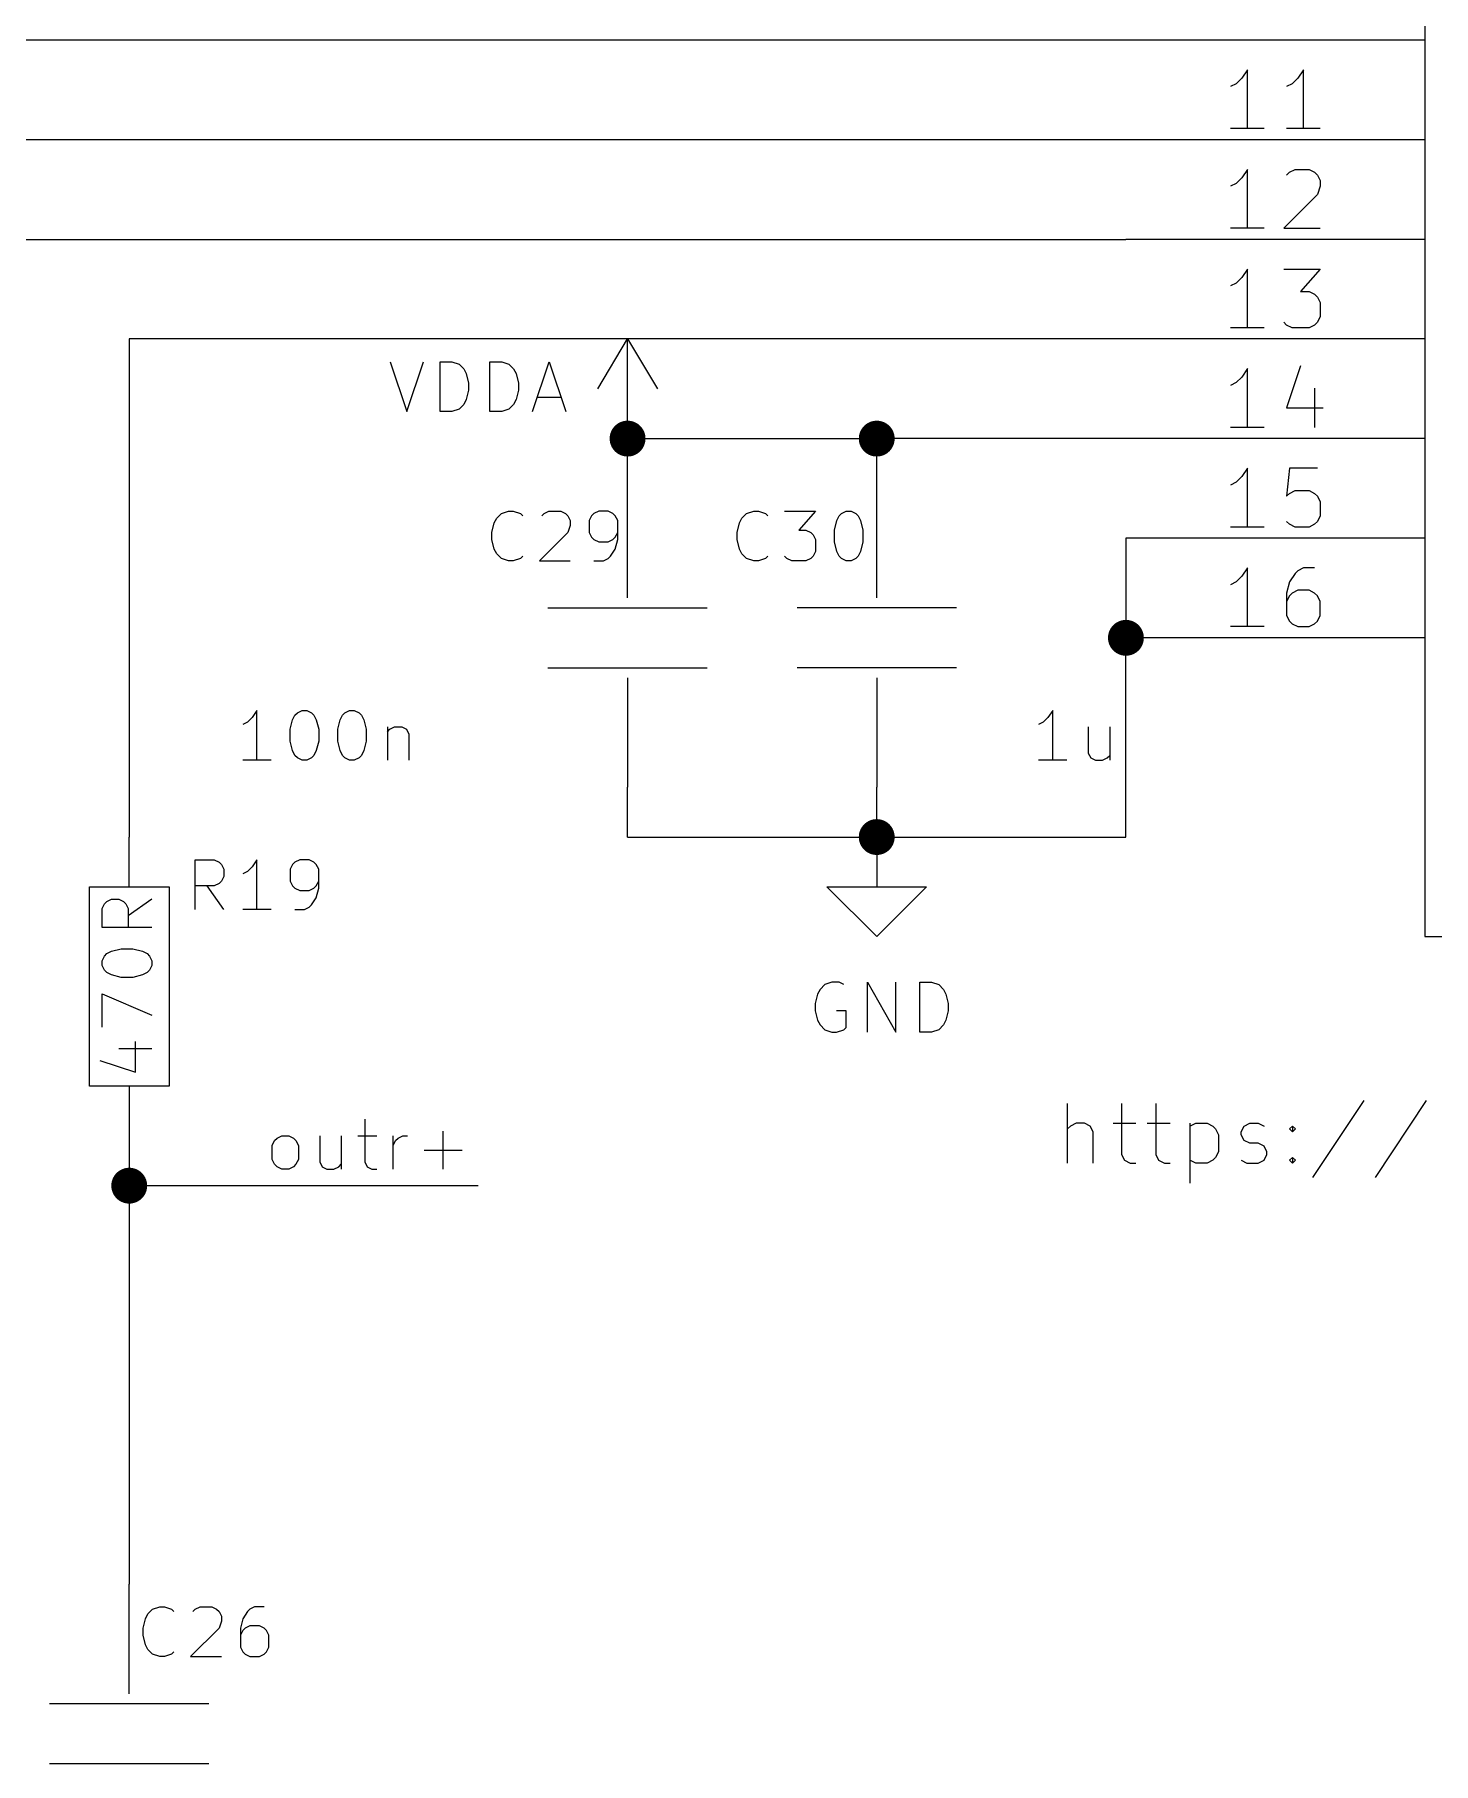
# Model space of a CAD drawing. Header units: millimetres. Extents: x 10 to 287, y -200 to -10.
# Drawn here: x 75.06 to 110.71, y -151.89 to -107.81 of the extents above; entities that cross this region are included whole.
import ezdxf

# ---------------------------------------------------------------- set-up
doc = ezdxf.new("R2010")
doc.units = ezdxf.units.MM
for name, color, linetype in [('GREENSIXTYFIVE', 129, 'CONTINUOUS'), ('LIGHTGREEN', 92, 'CONTINUOUS'), ('LIGHTRED', 12, 'CONTINUOUS'), ('MAGENTA', 214, 'CONTINUOUS'), ('RED', 14, 'CONTINUOUS'), ('REDSIX', 19, 'CONTINUOUS')]:
    doc.layers.add(name, color=color, linetype=linetype)

msp = doc.modelspace()

# ---------------------------------------------------------------- linework, layer by layer
at = {"layer": 'GREENSIXTYFIVE', "linetype": 'CONTINUOUS'}
for p, q in [((84.1223, -116.1492), (84.5456, -117.4192)), ((84.5456, -117.4192), (84.969, -116.1492)), ((85.3923, -117.4192), (85.3923, -116.1492)), ((85.3923, -116.1492), (85.6947, -116.1492)), ((85.6947, -116.1492), (85.8761, -116.2097)), ((85.8761, -116.2097), (85.9971, -116.3307)), ((85.9971, -116.3307), (86.0576, -116.4516)), ((86.6623, -117.4192), (86.6623, -116.1492)), ((86.6623, -116.1492), (86.9647, -116.1492)), ((86.9647, -116.1492), (87.1461, -116.2097)), ((87.1461, -116.2097), (87.2671, -116.3307)), ((87.2671, -116.3307), (87.3276, -116.4516)), ((87.7509, -117.4192), (88.1742, -116.1492)), ((88.1742, -116.1492), (88.5976, -117.4192)), ((86.0576, -116.4516), (86.118, -116.6935)), ((86.118, -116.6935), (86.118, -116.8749)), ((87.3276, -116.4516), (87.388, -116.6935)), ((87.388, -116.6935), (87.388, -116.8749)), ((85.9971, -117.2378), (85.8761, -117.3588)), ((86.0576, -117.1168), (85.9971, -117.2378)), ((86.118, -116.8749), (86.0576, -117.1168)), ((87.2671, -117.2378), (87.1461, -117.3588)), ((87.3276, -117.1168), (87.2671, -117.2378)), ((87.388, -116.8749), (87.3276, -117.1168)), ((87.8719, -117.0564), (88.4766, -117.0564)), ((85.6947, -117.4192), (85.3923, -117.4192)), ((85.8761, -117.3588), (85.6947, -117.4192)), ((86.9647, -117.4192), (86.6623, -117.4192)), ((87.1461, -117.3588), (86.9647, -117.4192)), ((86.7131, -120.5035), (86.7735, -120.2616)), ((86.7735, -120.2616), (86.834, -120.1407)), ((86.834, -120.1407), (86.955, -120.0197)), ((86.955, -120.0197), (87.1364, -119.9592)), ((87.1364, -119.9592), (87.2573, -119.9592)), ((87.2573, -119.9592), (87.4388, -120.0197)), ((87.4388, -120.0197), (87.4992, -120.0802)), ((87.9831, -120.0802), (88.0435, -120.0197)), ((88.0435, -120.0197), (88.1645, -119.9592)), ((88.1645, -119.9592), (88.4669, -119.9592)), ((88.4669, -119.9592), (88.5878, -120.0197)), ((88.5878, -120.0197), (88.6483, -120.0802)), ((88.6483, -120.0802), (88.7088, -120.2011)), ((88.7088, -120.3221), (88.6483, -120.5035)), ((88.7088, -120.2011), (88.7088, -120.3221)), ((89.253, -120.0802), (89.1926, -120.2011)), ((89.1926, -120.2011), (89.1926, -120.5035)), ((89.3135, -120.0197), (89.253, -120.0802)), ((89.4345, -119.9592), (89.3135, -120.0197)), ((89.6764, -119.9592), (89.4345, -119.9592)), ((89.7973, -120.0197), (89.6764, -119.9592)), ((89.8578, -120.0802), (89.7973, -120.0197)), ((89.9183, -120.2011), (89.8578, -120.0802)), ((89.9183, -120.6849), (89.9183, -120.2011)), ((92.9617, -120.5034), (93.0221, -120.2615)), ((92.9617, -120.5034), (93.0221, -120.2615)), ((93.0221, -120.2615), (93.0826, -120.1406)), ((93.0221, -120.2615), (93.0826, -120.1406)), ((93.0826, -120.1406), (93.2036, -120.0196)), ((93.0826, -120.1406), (93.2036, -120.0196)), ((93.2036, -120.0196), (93.385, -119.9591)), ((93.2036, -120.0196), (93.385, -119.9591)), ((93.385, -119.9591), (93.5059, -119.9591)), ((93.385, -119.9591), (93.5059, -119.9591)), ((93.5059, -119.9591), (93.6874, -120.0196)), ((93.5059, -119.9591), (93.6874, -120.0196)), ((93.6874, -120.0196), (93.7478, -120.0801)), ((93.6874, -120.0196), (93.7478, -120.0801)), ((94.1712, -119.9591), (94.9574, -119.9591)), ((94.1712, -119.9591), (94.9574, -119.9591)), ((94.9574, -119.9591), (94.534, -120.4429)), ((94.9574, -119.9591), (94.534, -120.4429)), ((95.4412, -120.4429), (95.5016, -120.201)), ((95.4412, -120.4429), (95.5016, -120.201)), ((95.5016, -120.201), (95.5621, -120.0801)), ((95.5016, -120.201), (95.5621, -120.0801)), ((95.5621, -120.0801), (95.6226, -120.0196)), ((95.5621, -120.0801), (95.6226, -120.0196)), ((95.6226, -120.0196), (95.7435, -119.9591)), ((95.6226, -120.0196), (95.7435, -119.9591)), ((95.7435, -119.9591), (95.8645, -119.9591)), ((95.7435, -119.9591), (95.8645, -119.9591)), ((95.8645, -119.9591), (95.9854, -120.0196)), ((95.8645, -119.9591), (95.9854, -120.0196)), ((95.9854, -120.0196), (96.0459, -120.0801)), ((95.9854, -120.0196), (96.0459, -120.0801)), ((96.0459, -120.0801), (96.1064, -120.201)), ((96.0459, -120.0801), (96.1064, -120.201)), ((96.1064, -120.201), (96.1669, -120.4429)), ((96.1064, -120.201), (96.1669, -120.4429)), ((86.7131, -120.6849), (86.7131, -120.5035)), ((86.7735, -120.9268), (86.7131, -120.6849)), ((88.6483, -120.5035), (87.9226, -121.2292)), ((89.1926, -120.5035), (89.253, -120.6245)), ((89.253, -120.6245), (89.3135, -120.6849)), ((89.3135, -120.6849), (89.4345, -120.7454)), ((89.4345, -120.7454), (89.6764, -120.7454)), ((89.6764, -120.7454), (89.7973, -120.6849)), ((89.7973, -120.6849), (89.8578, -120.6245)), ((89.8578, -120.6245), (89.9183, -120.5035)), ((89.8578, -120.9268), (89.9183, -120.6849)), ((92.9617, -120.6848), (92.9617, -120.5034)), ((92.9617, -120.6848), (92.9617, -120.5034)), ((93.0221, -120.9267), (92.9617, -120.6848)), ((93.0221, -120.9267), (92.9617, -120.6848)), ((94.534, -120.4429), (94.7155, -120.4429)), ((94.534, -120.4429), (94.7155, -120.4429)), ((94.7155, -120.4429), (94.8364, -120.5034)), ((94.7155, -120.4429), (94.8364, -120.5034)), ((94.8364, -120.5034), (94.8969, -120.5639)), ((94.8364, -120.5034), (94.8969, -120.5639)), ((94.8969, -120.5639), (94.9574, -120.6848)), ((94.8969, -120.5639), (94.9574, -120.6848)), ((94.9574, -120.6848), (94.9574, -120.9872)), ((94.9574, -120.6848), (94.9574, -120.9872)), ((95.4412, -120.7453), (95.4412, -120.4429)), ((95.4412, -120.7453), (95.4412, -120.4429)), ((95.5016, -120.9872), (95.4412, -120.7453)), ((95.5016, -120.9872), (95.4412, -120.7453)), ((96.1669, -120.7453), (96.1064, -120.9872)), ((96.1669, -120.7453), (96.1064, -120.9872)), ((96.1669, -120.4429), (96.1669, -120.7453)), ((96.1669, -120.4429), (96.1669, -120.7453)), ((86.834, -121.0478), (86.7735, -120.9268)), ((86.955, -121.1688), (86.834, -121.0478)), ((87.1364, -121.2292), (86.955, -121.1688)), ((87.2573, -121.2292), (87.1364, -121.2292)), ((87.4388, -121.1688), (87.2573, -121.2292)), ((87.4992, -121.1083), (87.4388, -121.1688)), ((87.9226, -121.2292), (88.7088, -121.2292)), ((89.3135, -121.2292), (89.5554, -121.2292)), ((89.5554, -121.2292), (89.6764, -121.1688)), ((89.6764, -121.1688), (89.7368, -121.1083)), ((89.7368, -121.1083), (89.8578, -120.9268)), ((93.0826, -121.0477), (93.0221, -120.9267)), ((93.0826, -121.0477), (93.0221, -120.9267)), ((93.2036, -121.1687), (93.0826, -121.0477)), ((93.2036, -121.1687), (93.0826, -121.0477)), ((93.385, -121.2291), (93.2036, -121.1687)), ((93.385, -121.2291), (93.2036, -121.1687)), ((93.5059, -121.2291), (93.385, -121.2291)), ((93.5059, -121.2291), (93.385, -121.2291)), ((93.6874, -121.1687), (93.5059, -121.2291)), ((93.6874, -121.1687), (93.5059, -121.2291)), ((93.7478, -121.1082), (93.6874, -121.1687)), ((93.7478, -121.1082), (93.6874, -121.1687)), ((94.2317, -121.1687), (94.1712, -121.1082)), ((94.2317, -121.1687), (94.1712, -121.1082)), ((94.3526, -121.2291), (94.2317, -121.1687)), ((94.3526, -121.2291), (94.2317, -121.1687)), ((94.7155, -121.2291), (94.3526, -121.2291)), ((94.7155, -121.2291), (94.3526, -121.2291)), ((94.8364, -121.1687), (94.7155, -121.2291)), ((94.8364, -121.1687), (94.7155, -121.2291)), ((94.8969, -121.1082), (94.8364, -121.1687)), ((94.8969, -121.1082), (94.8364, -121.1687)), ((94.9574, -120.9872), (94.8969, -121.1082)), ((94.9574, -120.9872), (94.8969, -121.1082)), ((95.5621, -121.1082), (95.5016, -120.9872)), ((95.5621, -121.1082), (95.5016, -120.9872)), ((95.6226, -121.1687), (95.5621, -121.1082)), ((95.6226, -121.1687), (95.5621, -121.1082)), ((95.7435, -121.2291), (95.6226, -121.1687)), ((95.7435, -121.2291), (95.6226, -121.1687)), ((95.8645, -121.2291), (95.7435, -121.2291)), ((95.8645, -121.2291), (95.7435, -121.2291)), ((95.9854, -121.1687), (95.8645, -121.2291)), ((95.9854, -121.1687), (95.8645, -121.2291)), ((96.0459, -121.1082), (95.9854, -121.1687)), ((96.0459, -121.1082), (95.9854, -121.1687)), ((96.1064, -120.9872), (96.0459, -121.1082)), ((96.1064, -120.9872), (96.0459, -121.1082)), ((80.7259, -125.0392), (80.605, -125.2207)), ((80.7259, -126.3092), (80.7259, -125.0392)), ((81.633, -125.2811), (81.6935, -125.1602)), ((81.6935, -125.1602), (81.754, -125.0997)), ((81.754, -125.0997), (81.8749, -125.0392)), ((81.8749, -125.0392), (81.9959, -125.0392)), ((81.9959, -125.0392), (82.1168, -125.0997)), ((82.1168, -125.0997), (82.1773, -125.1602)), ((82.1773, -125.1602), (82.2378, -125.2811)), ((82.8425, -125.2811), (82.903, -125.1602)), ((82.903, -125.1602), (82.9635, -125.0997)), ((82.9635, -125.0997), (83.0844, -125.0392)), ((83.0844, -125.0392), (83.2054, -125.0392)), ((83.2054, -125.0392), (83.3263, -125.0997)), ((83.3263, -125.0997), (83.3868, -125.1602)), ((83.3868, -125.1602), (83.4473, -125.2811)), ((101.005, -125.0391), (100.8841, -125.2206)), ((101.005, -125.0391), (100.8841, -125.2206)), ((101.005, -126.3091), (101.005, -125.0391)), ((101.005, -126.3091), (101.005, -125.0391)), ((80.484, -125.3416), (80.3631, -125.4021)), ((80.605, -125.2207), (80.484, -125.3416)), ((81.5726, -125.523), (81.633, -125.2811)), ((81.5726, -125.8254), (81.5726, -125.523)), ((82.2378, -125.2811), (82.2983, -125.523)), ((82.2983, -125.523), (82.2983, -125.8254)), ((82.7821, -125.523), (82.8425, -125.2811)), ((82.7821, -125.8254), (82.7821, -125.523)), ((83.4473, -125.2811), (83.5078, -125.523)), ((83.5078, -125.523), (83.5078, -125.8254)), ((84.052, -125.4626), (84.052, -126.3092)), ((84.052, -125.5835), (84.1125, -125.523)), ((84.1125, -125.523), (84.2335, -125.4626)), ((84.2335, -125.4626), (84.4149, -125.4626)), ((84.4149, -125.4626), (84.5358, -125.523)), ((84.5358, -125.523), (84.5963, -125.644)), ((100.7631, -125.3415), (100.6422, -125.402)), ((100.7631, -125.3415), (100.6422, -125.402)), ((100.8841, -125.2206), (100.7631, -125.3415)), ((100.8841, -125.2206), (100.7631, -125.3415)), ((101.9121, -125.4625), (101.9121, -126.1277)), ((101.9121, -125.4625), (101.9121, -126.1277)), ((102.4564, -125.4625), (102.4564, -126.3091)), ((102.4564, -125.4625), (102.4564, -126.3091)), ((81.633, -126.0673), (81.5726, -125.8254)), ((81.6935, -126.1883), (81.633, -126.0673)), ((82.2378, -126.0673), (82.1773, -126.1883)), ((82.2983, -125.8254), (82.2378, -126.0673)), ((82.8425, -126.0673), (82.7821, -125.8254)), ((82.903, -126.1883), (82.8425, -126.0673)), ((83.4473, -126.0673), (83.3868, -126.1883)), ((83.5078, -125.8254), (83.4473, -126.0673)), ((84.5963, -125.644), (84.5963, -126.3092)), ((81.0888, -126.3092), (80.3631, -126.3092)), ((81.754, -126.2488), (81.6935, -126.1883)), ((81.8749, -126.3092), (81.754, -126.2488)), ((81.9959, -126.3092), (81.8749, -126.3092)), ((82.1168, -126.2488), (81.9959, -126.3092)), ((82.1773, -126.1883), (82.1168, -126.2488)), ((82.9635, -126.2488), (82.903, -126.1883)), ((83.0844, -126.3092), (82.9635, -126.2488)), ((83.2054, -126.3092), (83.0844, -126.3092)), ((83.3263, -126.2488), (83.2054, -126.3092)), ((83.3868, -126.1883), (83.3263, -126.2488)), ((101.3679, -126.3091), (100.6422, -126.3091)), ((101.3679, -126.3091), (100.6422, -126.3091)), ((101.9121, -126.1277), (101.9726, -126.2487)), ((101.9121, -126.1277), (101.9726, -126.2487)), ((101.9726, -126.2487), (102.0936, -126.3091)), ((101.9726, -126.2487), (102.0936, -126.3091)), ((102.0936, -126.3091), (102.275, -126.3091)), ((102.0936, -126.3091), (102.275, -126.3091)), ((102.275, -126.3091), (102.3959, -126.2487)), ((102.275, -126.3091), (102.3959, -126.2487)), ((102.3959, -126.2487), (102.4564, -126.1882)), ((102.3959, -126.2487), (102.4564, -126.1882)), ((79.1535, -130.1192), (79.1535, -128.8492)), ((79.1535, -128.8492), (79.6373, -128.8492)), ((79.6373, -128.8492), (79.7583, -128.9097)), ((79.7583, -128.9097), (79.8188, -128.9702)), ((79.8188, -128.9702), (79.8792, -129.0911)), ((79.8792, -129.0911), (79.8792, -129.2726)), ((80.484, -129.1516), (80.3631, -129.2121)), ((80.605, -129.0307), (80.484, -129.1516)), ((80.7259, -128.8492), (80.605, -129.0307)), ((80.7259, -130.1192), (80.7259, -128.8492)), ((81.633, -128.9702), (81.5726, -129.0911)), ((81.5726, -129.0911), (81.5726, -129.3935)), ((81.6935, -128.9097), (81.633, -128.9702)), ((81.8145, -128.8492), (81.6935, -128.9097)), ((82.0564, -128.8492), (81.8145, -128.8492)), ((82.1773, -128.9097), (82.0564, -128.8492)), ((82.2378, -128.9702), (82.1773, -128.9097)), ((82.2983, -129.0911), (82.2378, -128.9702)), ((82.2983, -129.5749), (82.2983, -129.0911)), ((79.6373, -129.5145), (79.1535, -129.5145)), ((79.8792, -130.1192), (79.4559, -129.5145)), ((79.7583, -129.454), (79.6373, -129.5145)), ((79.8188, -129.3935), (79.7583, -129.454)), ((79.8792, -129.2726), (79.8188, -129.3935)), ((81.5726, -129.3935), (81.633, -129.5145)), ((81.633, -129.5145), (81.6935, -129.5749)), ((81.6935, -129.5749), (81.8145, -129.6354)), ((82.0564, -129.6354), (82.1773, -129.5749)), ((82.1773, -129.5749), (82.2378, -129.5145)), ((82.2378, -129.5145), (82.2983, -129.3935)), ((82.2378, -129.8168), (82.2983, -129.5749)), ((76.7792, -130.094), (76.8397, -129.973)), ((76.8397, -129.973), (76.9002, -129.9125)), ((76.9002, -129.9125), (77.0211, -129.8521)), ((77.0211, -129.8521), (77.2026, -129.8521)), ((77.2026, -129.8521), (77.3235, -129.9125)), ((77.3235, -129.9125), (77.384, -129.973)), ((77.384, -129.973), (77.4445, -130.094)), ((78.0492, -129.8521), (77.4445, -130.2754)), ((81.8145, -129.6354), (82.0564, -129.6354)), ((82.0564, -130.0588), (82.1168, -129.9983)), ((82.1168, -129.9983), (82.2378, -129.8168)), ((76.7792, -130.5778), (76.7792, -130.094)), ((77.4445, -130.094), (77.4445, -130.5778)), ((81.0888, -130.1192), (80.3631, -130.1192)), ((81.6935, -130.1192), (81.9354, -130.1192)), ((81.9354, -130.1192), (82.0564, -130.0588)), ((78.0492, -130.5778), (76.7792, -130.5778)), ((76.7792, -131.4244), (76.8397, -131.3035)), ((76.8397, -131.3035), (76.9002, -131.243)), ((76.9002, -131.243), (77.0211, -131.1825)), ((77.0211, -131.1825), (77.263, -131.122)), ((77.263, -131.122), (77.5654, -131.122)), ((77.5654, -131.122), (77.8073, -131.1825)), ((77.8073, -131.1825), (77.9283, -131.243)), ((77.9283, -131.243), (77.9888, -131.3035)), ((77.9888, -131.3035), (78.0492, -131.4244)), ((76.7792, -131.5454), (76.7792, -131.4244)), ((76.8397, -131.6663), (76.7792, -131.5454)), ((76.9002, -131.7268), (76.8397, -131.6663)), ((77.0211, -131.7873), (76.9002, -131.7268)), ((77.263, -131.8477), (77.0211, -131.7873)), ((77.8073, -131.7873), (77.5654, -131.8477)), ((77.9283, -131.7268), (77.8073, -131.7873)), ((77.9888, -131.6663), (77.9283, -131.7268)), ((78.0492, -131.5454), (77.9888, -131.6663)), ((78.0492, -131.4244), (78.0492, -131.5454)), ((77.5654, -131.8477), (77.263, -131.8477)), ((95.0746, -132.1549), (95.0141, -132.2758)), ((95.1956, -132.0339), (95.0746, -132.1549)), ((95.377, -131.9734), (95.1956, -132.0339)), ((95.5584, -131.9734), (95.377, -131.9734)), ((95.6794, -132.0339), (95.5584, -131.9734)), ((96.2841, -133.2434), (96.2841, -131.9734)), ((96.2841, -131.9734), (97.0098, -133.2434)), ((97.0098, -133.2434), (97.0098, -131.9734)), ((97.6146, -133.2434), (97.6146, -131.9734)), ((97.6146, -131.9734), (97.917, -131.9734)), ((97.917, -131.9734), (98.0984, -132.0339)), ((98.0984, -132.0339), (98.2194, -132.1549)), ((98.2194, -132.1549), (98.2799, -132.2758)), ((76.7792, -133.1177), (76.7792, -132.2711)), ((76.7792, -132.2711), (78.0492, -132.8153)), ((95.0141, -132.2758), (94.9537, -132.5177)), ((94.9537, -132.5177), (94.9537, -132.6991)), ((98.2799, -132.2758), (98.3403, -132.5177)), ((98.3403, -132.5177), (98.3403, -132.6991)), ((94.9537, -132.6991), (95.0141, -132.941)), ((95.0141, -132.941), (95.0746, -133.062)), ((95.0746, -133.062), (95.1956, -133.183)), ((95.7398, -132.6991), (95.4979, -132.6991)), ((95.6794, -133.183), (95.7398, -133.1225)), ((95.7398, -133.1225), (95.7398, -132.6991)), ((98.2194, -133.062), (98.0984, -133.183)), ((98.2799, -132.941), (98.2194, -133.062)), ((98.3403, -132.6991), (98.2799, -132.941)), ((77.6259, -134.2667), (77.6259, -133.4806)), ((95.1956, -133.183), (95.377, -133.2434)), ((95.377, -133.2434), (95.4979, -133.2434)), ((95.4979, -133.2434), (95.6794, -133.183)), ((97.917, -133.2434), (97.6146, -133.2434)), ((98.0984, -133.183), (97.917, -133.2434)), ((76.7188, -133.9644), (77.6259, -134.2667)), ((77.2026, -133.662), (78.0492, -133.662)), ((77.8835, -148.2016), (77.944, -148.0807)), ((77.944, -148.0807), (78.065, -147.9597)), ((78.065, -147.9597), (78.2464, -147.8992)), ((78.2464, -147.8992), (78.3673, -147.8992)), ((78.3673, -147.8992), (78.5488, -147.9597)), ((78.5488, -147.9597), (78.6092, -148.0202)), ((79.0931, -148.0202), (79.1535, -147.9597)), ((79.1535, -147.9597), (79.2745, -147.8992)), ((79.2745, -147.8992), (79.5769, -147.8992)), ((79.5769, -147.8992), (79.6978, -147.9597)), ((79.6978, -147.9597), (79.7583, -148.0202)), ((79.7583, -148.0202), (79.8188, -148.1411)), ((80.484, -148.0202), (80.363, -148.2016)), ((80.5445, -147.9597), (80.484, -148.0202)), ((80.6654, -147.8992), (80.5445, -147.9597)), ((80.9073, -147.8992), (80.6654, -147.8992)), ((77.8231, -148.4435), (77.8835, -148.2016)), ((77.8231, -148.6249), (77.8231, -148.4435)), ((79.7583, -148.4435), (79.0326, -149.1692)), ((79.8188, -148.2621), (79.7583, -148.4435)), ((79.8188, -148.1411), (79.8188, -148.2621)), ((80.363, -148.2016), (80.3026, -148.4435)), ((80.3026, -148.4435), (80.3026, -148.9273)), ((80.363, -148.504), (80.3026, -148.6249)), ((80.4235, -148.4435), (80.363, -148.504)), ((80.5445, -148.383), (80.4235, -148.4435)), ((80.7864, -148.383), (80.5445, -148.383)), ((80.9073, -148.4435), (80.7864, -148.383)), ((80.9678, -148.504), (80.9073, -148.4435)), ((81.0283, -148.6249), (80.9678, -148.504)), ((77.8835, -148.8668), (77.8231, -148.6249)), ((77.944, -148.9878), (77.8835, -148.8668)), ((78.065, -149.1088), (77.944, -148.9878)), ((80.3026, -148.9273), (80.363, -149.0483)), ((80.9678, -149.0483), (81.0283, -148.9273)), ((81.0283, -148.9273), (81.0283, -148.6249)), ((78.2464, -149.1692), (78.065, -149.1088)), ((78.3673, -149.1692), (78.2464, -149.1692)), ((78.5488, -149.1088), (78.3673, -149.1692)), ((78.6092, -149.0483), (78.5488, -149.1088)), ((79.0326, -149.1692), (79.8188, -149.1692)), ((80.363, -149.0483), (80.4235, -149.1088)), ((80.4235, -149.1088), (80.5445, -149.1692)), ((80.5445, -149.1692), (80.7864, -149.1692)), ((80.7864, -149.1692), (80.9073, -149.1088)), ((80.9073, -149.1088), (80.9678, -149.0483))]:
    msp.add_line(p, q, dxfattribs=at)
at = {"layer": 'LIGHTGREEN', "linetype": 'CONTINUOUS'}
for p, q in [((102.87, -107.95), (46.99, -107.95)), ((102.87, -110.49), (53.34, -110.49)), ((71.12, -113.03), (102.87, -113.03)), ((77.47, -115.57), (77.47, -128.27)), ((102.87, -115.57), (77.47, -115.57)), ((90.17, -119.38), (90.17, -118.11)), ((90.17, -118.11), (96.52, -118.11)), ((96.52, -119.38), (96.52, -118.11)), ((102.87, -118.11), (96.52, -118.11)), ((102.87, -120.65), (102.87, -123.19)), ((102.87, -128.27), (102.87, -123.19)), ((90.17, -128.27), (90.17, -127)), ((96.52, -128.27), (96.52, -127)), ((90.17, -128.27), (96.52, -128.27)), ((96.52, -128.27), (102.87, -128.27)), ((77.47, -135.89), (77.47, -137.16)), ((86.36, -137.16), (77.47, -137.16)), ((77.47, -137.16), (77.47, -147.32))]:
    msp.add_line(p, q, dxfattribs=at)
at = {"layer": 'LIGHTGREEN', "const_width": 0.4572}
for points in [[(89.9414, -118.11, 1), (90.3986, -118.11, 1)], [(96.2914, -118.11, 1), (96.7486, -118.11, 1)], [(102.6414, -123.19, 1), (103.0986, -123.19, 1)], [(96.2914, -128.27, 1), (96.7486, -128.27, 1)], [(77.2414, -137.16, 1), (77.6986, -137.16, 1)]]:
    msp.add_lwpolyline(points, format="xyb", close=True, dxfattribs=at)
at = {"layer": 'LIGHTRED', "linetype": 'CONTINUOUS'}
for p, q in [((105.9664, -108.7064), (105.8236, -108.9205)), ((105.9664, -108.7064), (105.8236, -108.9205)), ((105.9664, -110.205), (105.9664, -108.7064)), ((105.9664, -110.205), (105.9664, -108.7064)), ((107.3936, -108.7064), (107.2508, -108.9205)), ((107.3936, -108.7064), (107.2508, -108.9205)), ((107.3936, -110.205), (107.3936, -108.7064)), ((107.3936, -110.205), (107.3936, -108.7064)), ((105.6809, -109.0632), (105.5382, -109.1346)), ((105.6809, -109.0632), (105.5382, -109.1346)), ((105.8236, -108.9205), (105.6809, -109.0632)), ((105.8236, -108.9205), (105.6809, -109.0632)), ((107.1081, -109.0632), (106.9654, -109.1346)), ((107.1081, -109.0632), (106.9654, -109.1346)), ((107.2508, -108.9205), (107.1081, -109.0632)), ((107.2508, -108.9205), (107.1081, -109.0632)), ((106.3945, -110.205), (105.5382, -110.205)), ((106.3945, -110.205), (105.5382, -110.205)), ((107.8217, -110.205), (106.9654, -110.205)), ((107.8217, -110.205), (106.9654, -110.205)), ((105.8236, -111.4605), (105.6809, -111.6032)), ((105.8236, -111.4605), (105.6809, -111.6032)), ((105.9664, -111.2464), (105.8236, -111.4605)), ((105.9664, -111.2464), (105.8236, -111.4605)), ((105.9664, -112.745), (105.9664, -111.2464)), ((105.9664, -112.745), (105.9664, -111.2464)), ((106.9654, -111.3891), (107.0368, -111.3178)), ((106.9654, -111.3891), (107.0368, -111.3178)), ((107.0368, -111.3178), (107.1795, -111.2464)), ((107.0368, -111.3178), (107.1795, -111.2464)), ((107.1795, -111.2464), (107.5363, -111.2464)), ((107.1795, -111.2464), (107.5363, -111.2464)), ((107.5363, -111.2464), (107.679, -111.3178)), ((107.5363, -111.2464), (107.679, -111.3178)), ((107.679, -111.3178), (107.7504, -111.3891)), ((107.679, -111.3178), (107.7504, -111.3891)), ((107.7504, -111.3891), (107.8217, -111.5319)), ((107.7504, -111.3891), (107.8217, -111.5319)), ((107.8217, -111.5319), (107.8217, -111.6746)), ((107.8217, -111.5319), (107.8217, -111.6746)), ((105.6809, -111.6032), (105.5382, -111.6746)), ((105.6809, -111.6032), (105.5382, -111.6746)), ((107.7504, -111.8887), (106.894, -112.745)), ((107.7504, -111.8887), (106.894, -112.745)), ((107.8217, -111.6746), (107.7504, -111.8887)), ((107.8217, -111.6746), (107.7504, -111.8887)), ((106.3945, -112.745), (105.5382, -112.745)), ((106.3945, -112.745), (105.5382, -112.745)), ((106.894, -112.745), (107.8217, -112.745)), ((106.894, -112.745), (107.8217, -112.745)), ((105.6809, -114.1432), (105.5382, -114.2146)), ((105.6809, -114.1432), (105.5382, -114.2146)), ((105.8236, -114.0005), (105.6809, -114.1432)), ((105.8236, -114.0005), (105.6809, -114.1432)), ((105.9664, -113.7864), (105.8236, -114.0005)), ((105.9664, -113.7864), (105.8236, -114.0005)), ((105.9664, -115.285), (105.9664, -113.7864)), ((105.9664, -115.285), (105.9664, -113.7864)), ((106.894, -113.7864), (107.8217, -113.7864)), ((106.894, -113.7864), (107.8217, -113.7864)), ((107.8217, -113.7864), (107.3222, -114.3573)), ((107.8217, -113.7864), (107.3222, -114.3573)), ((107.3222, -114.3573), (107.5363, -114.3573)), ((107.3222, -114.3573), (107.5363, -114.3573)), ((107.5363, -114.3573), (107.679, -114.4287)), ((107.5363, -114.3573), (107.679, -114.4287)), ((107.679, -114.4287), (107.7504, -114.5)), ((107.679, -114.4287), (107.7504, -114.5)), ((107.7504, -114.5), (107.8217, -114.6428)), ((107.7504, -114.5), (107.8217, -114.6428)), ((107.8217, -114.9996), (107.7504, -115.1423)), ((107.8217, -114.9996), (107.7504, -115.1423)), ((107.8217, -114.6428), (107.8217, -114.9996)), ((107.8217, -114.6428), (107.8217, -114.9996)), ((106.3945, -115.285), (105.5382, -115.285)), ((106.3945, -115.285), (105.5382, -115.285)), ((106.9654, -115.2137), (106.894, -115.1423)), ((106.9654, -115.2137), (106.894, -115.1423)), ((107.1081, -115.285), (106.9654, -115.2137)), ((107.1081, -115.285), (106.9654, -115.2137)), ((107.5363, -115.285), (107.1081, -115.285)), ((107.5363, -115.285), (107.1081, -115.285)), ((107.679, -115.2137), (107.5363, -115.285)), ((107.679, -115.2137), (107.5363, -115.285)), ((107.7504, -115.1423), (107.679, -115.2137)), ((107.7504, -115.1423), (107.679, -115.2137)), ((105.9664, -116.3264), (105.8236, -116.5405)), ((105.9664, -116.3264), (105.8236, -116.5405)), ((105.9664, -117.825), (105.9664, -116.3264)), ((105.9664, -117.825), (105.9664, -116.3264)), ((107.3222, -116.2551), (106.9654, -117.3255)), ((107.3222, -116.2551), (106.9654, -117.3255)), ((105.6809, -116.6832), (105.5382, -116.7546)), ((105.6809, -116.6832), (105.5382, -116.7546)), ((105.8236, -116.5405), (105.6809, -116.6832)), ((105.8236, -116.5405), (105.6809, -116.6832)), ((107.679, -116.8259), (107.679, -117.825)), ((107.679, -116.8259), (107.679, -117.825)), ((106.9654, -117.3255), (107.8931, -117.3255)), ((106.9654, -117.3255), (107.8931, -117.3255)), ((106.3945, -117.825), (105.5382, -117.825)), ((106.3945, -117.825), (105.5382, -117.825)), ((105.9664, -118.8664), (105.8236, -119.0805)), ((105.9664, -118.8664), (105.8236, -119.0805)), ((105.9664, -120.365), (105.9664, -118.8664)), ((105.9664, -120.365), (105.9664, -118.8664)), ((107.0368, -118.8664), (106.9654, -119.58)), ((107.0368, -118.8664), (106.9654, -119.58)), ((107.7504, -118.8664), (107.0368, -118.8664)), ((107.7504, -118.8664), (107.0368, -118.8664)), ((105.6809, -119.2232), (105.5382, -119.2946)), ((105.6809, -119.2232), (105.5382, -119.2946)), ((105.8236, -119.0805), (105.6809, -119.2232)), ((105.8236, -119.0805), (105.6809, -119.2232)), ((107.0368, -119.5087), (107.1795, -119.4373)), ((107.0368, -119.5087), (107.1795, -119.4373)), ((107.1795, -119.4373), (107.5363, -119.4373)), ((107.1795, -119.4373), (107.5363, -119.4373)), ((107.5363, -119.4373), (107.679, -119.5087)), ((107.5363, -119.4373), (107.679, -119.5087)), ((106.9654, -119.58), (107.0368, -119.5087)), ((106.9654, -119.58), (107.0368, -119.5087)), ((107.679, -119.5087), (107.7504, -119.58)), ((107.679, -119.5087), (107.7504, -119.58)), ((107.7504, -119.58), (107.8217, -119.7228)), ((107.7504, -119.58), (107.8217, -119.7228)), ((107.8217, -119.7228), (107.8217, -120.0796)), ((107.8217, -119.7228), (107.8217, -120.0796)), ((107.0368, -120.2937), (106.9654, -120.2223)), ((107.0368, -120.2937), (106.9654, -120.2223)), ((107.1795, -120.365), (107.0368, -120.2937)), ((107.1795, -120.365), (107.0368, -120.2937)), ((107.679, -120.2937), (107.5363, -120.365)), ((107.679, -120.2937), (107.5363, -120.365)), ((107.7504, -120.2223), (107.679, -120.2937)), ((107.7504, -120.2223), (107.679, -120.2937)), ((107.8217, -120.0796), (107.7504, -120.2223)), ((107.8217, -120.0796), (107.7504, -120.2223)), ((106.3945, -120.365), (105.5382, -120.365)), ((106.3945, -120.365), (105.5382, -120.365)), ((107.5363, -120.365), (107.1795, -120.365)), ((107.5363, -120.365), (107.1795, -120.365)), ((105.8236, -121.6205), (105.6809, -121.7632)), ((105.8236, -121.6205), (105.6809, -121.7632)), ((105.9664, -121.4064), (105.8236, -121.6205)), ((105.9664, -121.4064), (105.8236, -121.6205)), ((105.9664, -122.905), (105.9664, -121.4064)), ((105.9664, -122.905), (105.9664, -121.4064)), ((107.1795, -121.5491), (107.0368, -121.7632)), ((107.1795, -121.5491), (107.0368, -121.7632)), ((107.2508, -121.4778), (107.1795, -121.5491)), ((107.2508, -121.4778), (107.1795, -121.5491)), ((107.3936, -121.4064), (107.2508, -121.4778)), ((107.3936, -121.4064), (107.2508, -121.4778)), ((107.679, -121.4064), (107.3936, -121.4064)), ((107.679, -121.4064), (107.3936, -121.4064)), ((105.6809, -121.7632), (105.5382, -121.8346)), ((105.6809, -121.7632), (105.5382, -121.8346)), ((107.0368, -121.7632), (106.9654, -122.0487)), ((107.0368, -121.7632), (106.9654, -122.0487)), ((106.9654, -122.0487), (106.9654, -122.6196)), ((106.9654, -122.0487), (106.9654, -122.6196)), ((107.1081, -122.0487), (107.0368, -122.12)), ((107.1081, -122.0487), (107.0368, -122.12)), ((107.2508, -121.9773), (107.1081, -122.0487)), ((107.2508, -121.9773), (107.1081, -122.0487)), ((107.5363, -121.9773), (107.2508, -121.9773)), ((107.5363, -121.9773), (107.2508, -121.9773)), ((107.679, -122.0487), (107.5363, -121.9773)), ((107.679, -122.0487), (107.5363, -121.9773)), ((107.7504, -122.12), (107.679, -122.0487)), ((107.7504, -122.12), (107.679, -122.0487)), ((107.0368, -122.12), (106.9654, -122.2628)), ((107.0368, -122.12), (106.9654, -122.2628)), ((107.8217, -122.2628), (107.7504, -122.12)), ((107.8217, -122.2628), (107.7504, -122.12)), ((107.8217, -122.6196), (107.8217, -122.2628)), ((107.8217, -122.6196), (107.8217, -122.2628)), ((106.3945, -122.905), (105.5382, -122.905)), ((106.3945, -122.905), (105.5382, -122.905)), ((106.9654, -122.6196), (107.0368, -122.7623)), ((106.9654, -122.6196), (107.0368, -122.7623)), ((107.0368, -122.7623), (107.1081, -122.8337)), ((107.0368, -122.7623), (107.1081, -122.8337)), ((107.1081, -122.8337), (107.2508, -122.905)), ((107.1081, -122.8337), (107.2508, -122.905)), ((107.2508, -122.905), (107.5363, -122.905)), ((107.2508, -122.905), (107.5363, -122.905)), ((107.5363, -122.905), (107.679, -122.8337)), ((107.5363, -122.905), (107.679, -122.8337)), ((107.679, -122.8337), (107.7504, -122.7623)), ((107.679, -122.8337), (107.7504, -122.7623)), ((107.7504, -122.7623), (107.8217, -122.6196)), ((107.7504, -122.7623), (107.8217, -122.6196))]:
    msp.add_line(p, q, dxfattribs=at)
at = {"layer": 'MAGENTA', "linetype": 'CONTINUOUS'}
for p, q in [((101.382, -136.585), (101.382, -135.061)), ((101.382, -136.585), (101.382, -135.061)), ((102.7609, -135.061), (102.7609, -136.3673)), ((102.7609, -135.061), (102.7609, -136.3673)), ((103.6318, -135.061), (103.6318, -136.3673)), ((103.6318, -135.061), (103.6318, -136.3673)), ((108.9296, -134.9885), (107.6233, -136.9479)), ((108.9296, -134.9885), (107.6233, -136.9479)), ((110.5262, -134.9885), (109.2199, -136.9479)), ((110.5262, -134.9885), (109.2199, -136.9479)), ((101.4546, -135.6416), (101.382, -135.7142)), ((101.4546, -135.6416), (101.382, -135.7142)), ((101.5997, -135.569), (101.4546, -135.6416)), ((101.5997, -135.569), (101.4546, -135.6416)), ((101.8174, -135.569), (101.5997, -135.569)), ((101.8174, -135.569), (101.5997, -135.569)), ((101.9626, -135.6416), (101.8174, -135.569)), ((101.9626, -135.6416), (101.8174, -135.569)), ((102.0352, -135.7867), (101.9626, -135.6416)), ((102.0352, -135.7867), (101.9626, -135.6416)), ((102.5432, -135.569), (103.1238, -135.569)), ((102.5432, -135.569), (103.1238, -135.569)), ((103.4141, -135.569), (103.9947, -135.569)), ((103.4141, -135.569), (103.9947, -135.569)), ((104.5027, -135.569), (104.5027, -137.093)), ((104.5027, -135.6416), (104.6479, -135.569)), ((104.5027, -135.569), (104.5027, -137.093)), ((104.5027, -135.6416), (104.6479, -135.569)), ((104.6479, -135.569), (104.9381, -135.569)), ((104.6479, -135.569), (104.9381, -135.569)), ((104.9381, -135.569), (105.0833, -135.6416)), ((104.9381, -135.569), (105.0833, -135.6416)), ((105.0833, -135.6416), (105.1559, -135.7142)), ((105.0833, -135.6416), (105.1559, -135.7142)), ((105.1559, -135.7142), (105.2284, -135.8593)), ((105.1559, -135.7142), (105.2284, -135.8593)), ((105.809, -135.7867), (105.8816, -135.6416)), ((105.809, -135.7867), (105.8816, -135.6416)), ((105.8816, -135.6416), (106.0268, -135.569)), ((105.8816, -135.6416), (106.0268, -135.569)), ((106.0268, -135.569), (106.2445, -135.569)), ((106.0268, -135.569), (106.2445, -135.569)), ((106.2445, -135.569), (106.3896, -135.6416)), ((106.2445, -135.569), (106.3896, -135.6416)), ((107.0427, -135.7142), (107.1153, -135.6416)), ((107.0427, -135.7142), (107.1153, -135.6416)), ((107.1153, -135.7867), (107.0427, -135.7142)), ((107.1153, -135.7867), (107.0427, -135.7142)), ((107.1153, -135.6416), (107.1879, -135.7142)), ((107.1153, -135.6416), (107.1153, -135.7867)), ((107.1153, -135.6416), (107.1879, -135.7142)), ((107.1153, -135.6416), (107.1153, -135.7867)), ((107.1879, -135.7142), (107.1153, -135.7867)), ((107.1879, -135.7142), (107.1153, -135.7867)), ((102.0352, -136.585), (102.0352, -135.7867)), ((102.0352, -136.585), (102.0352, -135.7867)), ((105.2284, -135.8593), (105.2284, -136.2947)), ((105.2284, -135.8593), (105.2284, -136.2947)), ((105.809, -135.8593), (105.809, -135.7867)), ((105.809, -135.8593), (105.809, -135.7867)), ((105.8816, -136.0045), (105.809, -135.8593)), ((105.8816, -136.0045), (105.809, -135.8593)), ((106.0268, -136.077), (105.8816, -136.0045)), ((106.0268, -136.077), (105.8816, -136.0045)), ((106.2445, -136.077), (106.0268, -136.077)), ((106.2445, -136.077), (106.0268, -136.077)), ((106.3896, -136.1496), (106.2445, -136.077)), ((106.3896, -136.1496), (106.2445, -136.077)), ((106.4622, -136.2947), (106.3896, -136.1496)), ((106.4622, -136.2947), (106.3896, -136.1496)), ((102.7609, -136.3673), (102.8335, -136.5125)), ((102.7609, -136.3673), (102.8335, -136.5125)), ((102.8335, -136.5125), (102.9786, -136.585)), ((102.8335, -136.5125), (102.9786, -136.585)), ((102.9786, -136.585), (103.1238, -136.585)), ((102.9786, -136.585), (103.1238, -136.585)), ((103.6318, -136.3673), (103.7044, -136.5125)), ((103.6318, -136.3673), (103.7044, -136.5125)), ((103.7044, -136.5125), (103.8495, -136.585)), ((103.7044, -136.5125), (103.8495, -136.585)), ((103.8495, -136.585), (103.9947, -136.585)), ((103.8495, -136.585), (103.9947, -136.585)), ((104.6479, -136.585), (104.5027, -136.5125)), ((104.6479, -136.585), (104.5027, -136.5125)), ((104.9381, -136.585), (104.6479, -136.585)), ((104.9381, -136.585), (104.6479, -136.585)), ((105.0833, -136.5125), (104.9381, -136.585)), ((105.0833, -136.5125), (104.9381, -136.585)), ((105.1559, -136.4399), (105.0833, -136.5125)), ((105.1559, -136.4399), (105.0833, -136.5125)), ((105.2284, -136.2947), (105.1559, -136.4399)), ((105.2284, -136.2947), (105.1559, -136.4399)), ((105.809, -136.5125), (105.9542, -136.585)), ((105.809, -136.5125), (105.9542, -136.585)), ((105.9542, -136.585), (106.2445, -136.585)), ((105.9542, -136.585), (106.2445, -136.585)), ((106.2445, -136.585), (106.3896, -136.5125)), ((106.2445, -136.585), (106.3896, -136.5125)), ((106.3896, -136.5125), (106.4622, -136.3673)), ((106.3896, -136.5125), (106.4622, -136.3673)), ((106.4622, -136.3673), (106.4622, -136.2947)), ((106.4622, -136.3673), (106.4622, -136.2947)), ((107.0427, -136.5125), (107.1153, -136.4399)), ((107.0427, -136.5125), (107.1153, -136.4399)), ((107.1153, -136.585), (107.0427, -136.5125)), ((107.1153, -136.585), (107.0427, -136.5125)), ((107.1153, -136.4399), (107.1879, -136.5125)), ((107.1153, -136.4399), (107.1153, -136.585)), ((107.1153, -136.4399), (107.1879, -136.5125)), ((107.1153, -136.4399), (107.1153, -136.585)), ((107.1879, -136.5125), (107.1153, -136.585)), ((107.1879, -136.5125), (107.1153, -136.585))]:
    msp.add_line(p, q, dxfattribs=at)
at = {"layer": 'RED', "linetype": 'CONTINUOUS'}
for p, q in [((110.49, -80.01), (110.49, -130.81)), ((110.49, -107.95), (102.87, -107.95)), ((110.49, -107.95), (102.87, -107.95)), ((110.49, -110.49), (102.87, -110.49)), ((110.49, -110.49), (102.87, -110.49)), ((110.49, -113.03), (102.87, -113.03)), ((110.49, -113.03), (102.87, -113.03)), ((89.408, -116.84), (90.17, -115.57)), ((90.17, -115.57), (90.932, -116.84)), ((90.17, -118.11), (90.17, -115.57)), ((110.49, -115.57), (102.87, -115.57)), ((110.49, -115.57), (102.87, -115.57)), ((110.49, -118.11), (102.87, -118.11)), ((110.49, -118.11), (102.87, -118.11)), ((90.17, -122.174), (90.17, -119.38)), ((96.52, -122.174), (96.52, -119.38)), ((96.52, -122.174), (96.52, -119.38)), ((110.49, -120.65), (102.87, -120.65)), ((110.49, -120.65), (102.87, -120.65)), ((88.138, -122.428), (92.202, -122.428)), ((98.552, -122.428), (94.488, -122.428)), ((110.49, -123.19), (102.87, -123.19)), ((110.49, -123.19), (102.87, -123.19)), ((88.138, -123.952), (92.202, -123.952)), ((90.17, -124.206), (90.17, -127)), ((98.552, -123.952), (94.488, -123.952)), ((96.52, -124.206), (96.52, -127)), ((96.52, -124.206), (96.52, -127)), ((77.47, -129.54), (77.47, -128.27)), ((96.52, -128.27), (96.52, -129.54)), ((76.454, -134.62), (76.454, -129.54)), ((76.454, -129.54), (78.486, -129.54)), ((78.486, -129.54), (78.486, -134.62)), ((96.52, -130.81), (95.25, -129.54)), ((95.25, -129.54), (96.52, -129.54)), ((96.52, -129.54), (97.79, -129.54)), ((97.79, -129.54), (96.52, -130.81)), ((110.49, -130.81), (140.97, -130.81)), ((78.486, -134.62), (76.454, -134.62)), ((77.47, -134.62), (77.47, -135.89)), ((77.47, -150.114), (77.47, -147.32)), ((75.438, -150.368), (79.502, -150.368)), ((75.438, -151.892), (79.502, -151.892))]:
    msp.add_line(p, q, dxfattribs=at)
at = {"layer": 'REDSIX', "linetype": 'CONTINUOUS'}
for p, q in [((83.4736, -135.4658), (83.4736, -136.5544)), ((85.4693, -136.7358), (85.4693, -135.7682)), ((81.1152, -136.1311), (81.1756, -136.0101)), ((81.1152, -136.4939), (81.1152, -136.1311)), ((81.1756, -136.0101), (81.2361, -135.9496)), ((81.2361, -135.9496), (81.3571, -135.8892)), ((81.3571, -135.8892), (81.5385, -135.8892)), ((81.5385, -135.8892), (81.6594, -135.9496)), ((81.6594, -135.9496), (81.7199, -136.0101)), ((81.7199, -136.0101), (81.7804, -136.1311)), ((81.7804, -136.1311), (81.7804, -136.4939)), ((82.3246, -135.8892), (82.3246, -136.5544)), ((82.8689, -135.8892), (82.8689, -136.7358)), ((83.2922, -135.8892), (83.776, -135.8892)), ((84.1993, -136.7358), (84.1993, -135.8892)), ((84.1993, -136.1311), (84.2598, -136.0101)), ((84.2598, -136.0101), (84.3203, -135.9496)), ((84.3203, -135.9496), (84.4412, -135.8892)), ((84.4412, -135.8892), (84.5622, -135.8892)), ((81.1756, -136.6149), (81.1152, -136.4939)), ((81.2361, -136.6754), (81.1756, -136.6149)), ((81.7199, -136.6149), (81.6594, -136.6754)), ((81.7804, -136.4939), (81.7199, -136.6149)), ((82.3246, -136.5544), (82.3851, -136.6754)), ((82.8084, -136.6754), (82.8689, -136.6149)), ((83.4736, -136.5544), (83.5341, -136.6754)), ((84.9855, -136.252), (85.9532, -136.252)), ((81.3571, -136.7358), (81.2361, -136.6754)), ((81.5385, -136.7358), (81.3571, -136.7358)), ((81.6594, -136.6754), (81.5385, -136.7358)), ((82.3851, -136.6754), (82.5061, -136.7358)), ((82.5061, -136.7358), (82.6875, -136.7358)), ((82.6875, -136.7358), (82.8084, -136.6754)), ((83.5341, -136.6754), (83.6551, -136.7358)), ((83.6551, -136.7358), (83.776, -136.7358))]:
    msp.add_line(p, q, dxfattribs=at)

doc.saveas('drawing.dxf')
